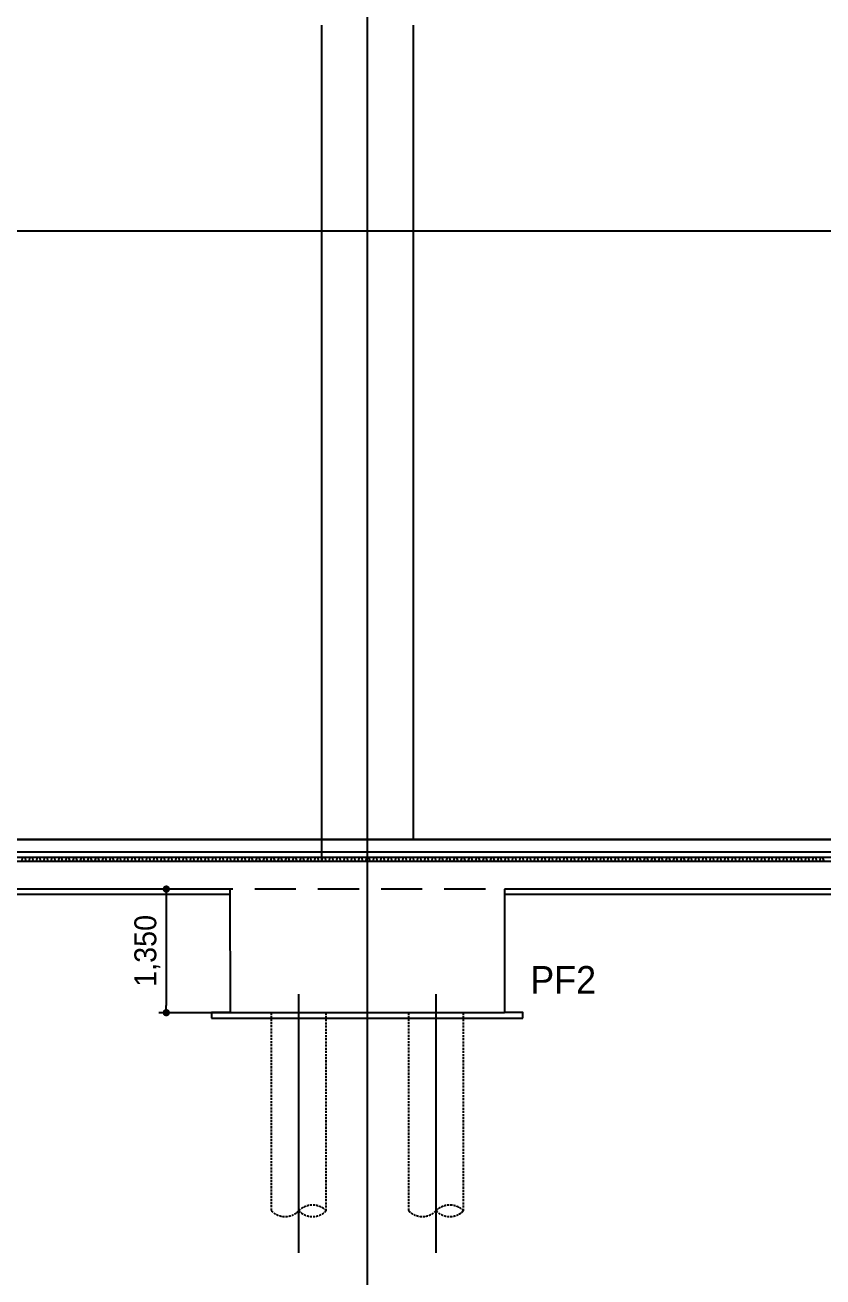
# Model space of a CAD drawing. Header units: millimetres. Extents: x 4754612 to 5801174, y 2368242 to 2777223.
# Drawn here: x 5000975 to 5009695, y 2416466 to 2430143 of the extents above; entities that cross this region are included whole.
import ezdxf
from ezdxf.enums import TextEntityAlignment as Align

# ---------------------------------------------------------------- set-up
doc = ezdxf.new("R2010")
doc.units = ezdxf.units.MM
doc.header["$LTSCALE"] = 1000
for name, pattern in [('ACAD_ISO12W100', [21, 12, -3, 0, -3, 0, -3]), ('CEN', [6.2, 6, -0.1, 0, -0.1]), ('HID', [0.345, 0.225, -0.12])]:
    doc.linetypes.add(name, pattern=pattern)
doc.layers.get('DEFPOINTS').update_dxf_attribs({"color": 151})
for name, color, linetype in [('A-ELE-8', 8, 'Continuous'), ('A-ETC-3', 8, 'Continuous'), ('A-HAT-251', 251, 'Continuous'), ('A-중심선', 10, 'CEN'), ('CON', 2, 'Continuous'), ('ELE-06', 6, 'Continuous'), ('ELE-2', 4, 'Continuous'), ('ELE06', 6, 'Continuous'), ('KZ_횡단_암선2', 8, 'ACAD_ISO12W100')]:
    doc.layers.add(name, color=color, linetype=linetype)
doc.layers.add('■', color=144, linetype='Continuous', plot=False)
doc.styles.add('AUDIT_D_190715091641-0', font='')
doc.styles.add('돋움', font='')
doc.styles.get('AUDIT_D_190715091641-0').set_extended_font_data('Dotum')
doc.styles.get('돋움').set_extended_font_data('Dotum')
doc.dimstyles.new('scale600', dxfattribs={"dimscale": 600, "dimtxt": 2, "dimasz": 1, "dimexe": 1, "dimexo": 2.5, "dimgap": 0.8, "dimtad": 1, "dimdec": 0, "dimzin": 0, "dimdsep": 46, "dimlunit": 6, "dimtxsty": 'AUDIT_D_190715091641-0', "dimblk": 'DOT', "dimcen": 0, "dimdle": 1, "dimclrd": 256, "dimclre": 256, "dimclrt": 3, "dimadec": 0, "dimazin": 0, "dimtfac": 1, "dimtdec": 0, "dimtix": 1, "dimtmove": 2, "dimatfit": 3, "dimldrblk": 'DOT', "dimfxl": 0, "dimtolj": 1, "dimtzin": 0, "dimarcsym": 0})

# ---------------------------------------------------------------- blocks, each defined once
blk = doc.blocks.new('*U32')
at = {"layer": 'A-HAT-251'}
for points in [[(71115, 0), (71087, 0), (71075, 45), (71047, 45), (71035, 0)], [(71195, 0), (71167, 0), (71155, 45), (71127, 45), (71115, 0)], [(71275, 0), (71247, 0), (71235, 45), (71207, 45), (71195, 0)], [(71355, 0), (71327, 0), (71315, 45), (71287, 45), (71275, 0)], [(71435, 0), (71407, 0), (71395, 45), (71367, 45), (71355, 0)], [(71515, 0), (71487, 0), (71475, 45), (71447, 45), (71435, 0)], [(71595, 0), (71567, 0), (71555, 45), (71527, 45), (71515, 0)], [(71675, 0), (71647, 0), (71635, 45), (71607, 45), (71595, 0)], [(71755, 0), (71727, 0), (71715, 45), (71687, 45), (71675, 0)], [(71835, 0), (71807, 0), (71795, 45), (71767, 45), (71755, 0)], [(71915, 0), (71887, 0), (71875, 45), (71847, 45), (71835, 0)], [(71995, 0), (71967, 0), (71955, 45), (71927, 45), (71915, 0)], [(72075, 0), (72047, 0), (72035, 45), (72007, 45), (71995, 0)], [(72155, 0), (72127, 0), (72115, 45), (72087, 45), (72075, 0)], [(72235, 0), (72207, 0), (72195, 45), (72167, 45), (72155, 0)], [(72315, 0), (72287, 0), (72275, 45), (72247, 45), (72235, 0)], [(72395, 0), (72367, 0), (72355, 45), (72327, 45), (72315, 0)], [(72475, 0), (72447, 0), (72435, 45), (72407, 45), (72395, 0)], [(72555, 0), (72527, 0), (72515, 45), (72487, 45), (72475, 0)], [(72635, 0), (72607, 0), (72595, 45), (72567, 45), (72555, 0)], [(72715, 0), (72687, 0), (72675, 45), (72647, 45), (72635, 0)], [(72795, 0), (72767, 0), (72755, 45), (72727, 45), (72715, 0)], [(72875, 0), (72847, 0), (72835, 45), (72807, 45), (72795, 0)], [(72955, 0), (72927, 0), (72915, 45), (72887, 45), (72875, 0)], [(73035, 0), (73007, 0), (72995, 45), (72967, 45), (72955, 0)], [(73115, 0), (73087, 0), (73075, 45), (73047, 45), (73035, 0)], [(73195, 0), (73167, 0), (73155, 45), (73127, 45), (73115, 0)], [(73275, 0), (73247, 0), (73235, 45), (73207, 45), (73195, 0)], [(73355, 0), (73327, 0), (73315, 45), (73287, 45), (73275, 0)], [(73435, 0), (73407, 0), (73395, 45), (73367, 45), (73355, 0)], [(73515, 0), (73487, 0), (73475, 45), (73447, 45), (73435, 0)], [(73595, 0), (73567, 0), (73555, 45), (73527, 45), (73515, 0)], [(73675, 0), (73647, 0), (73635, 45), (73607, 45), (73595, 0)], [(73755, 0), (73727, 0), (73715, 45), (73687, 45), (73675, 0)], [(73835, 0), (73807, 0), (73795, 45), (73767, 45), (73755, 0)], [(73915, 0), (73887, 0), (73875, 45), (73847, 45), (73835, 0)], [(73995, 0), (73967, 0), (73955, 45), (73927, 45), (73915, 0)], [(74075, 0), (74047, 0), (74035, 45), (74007, 45), (73995, 0)], [(74155, 0), (74127, 0), (74115, 45), (74087, 45), (74075, 0)], [(74235, 0), (74207, 0), (74195, 45), (74167, 45), (74155, 0)], [(74315, 0), (74287, 0), (74275, 45), (74247, 45), (74235, 0)], [(74395, 0), (74367, 0), (74355, 45), (74327, 45), (74315, 0)], [(74475, 0), (74447, 0), (74435, 45), (74407, 45), (74395, 0)], [(74555, 0), (74527, 0), (74515, 45), (74487, 45), (74475, 0)], [(74635, 0), (74607, 0), (74595, 45), (74567, 45), (74555, 0)], [(74715, 0), (74687, 0), (74675, 45), (74647, 45), (74635, 0)], [(74795, 0), (74767, 0), (74755, 45), (74727, 45), (74715, 0)], [(74875, 0), (74847, 0), (74835, 45), (74807, 45), (74795, 0)], [(74955, 0), (74927, 0), (74915, 45), (74887, 45), (74875, 0)], [(75035, 0), (75007, 0), (74995, 45), (74967, 45), (74955, 0)], [(75115, 0), (75087, 0), (75075, 45), (75047, 45), (75035, 0)], [(75195, 0), (75167, 0), (75155, 45), (75127, 45), (75115, 0)], [(75275, 0), (75247, 0), (75235, 45), (75207, 45), (75195, 0)], [(75355, 0), (75327, 0), (75315, 45), (75287, 45), (75275, 0)], [(75435, 0), (75407, 0), (75395, 45), (75367, 45), (75355, 0)], [(75515, 0), (75487, 0), (75475, 45), (75447, 45), (75435, 0)], [(75595, 0), (75567, 0), (75555, 45), (75527, 45), (75515, 0)], [(75675, 0), (75647, 0), (75635, 45), (75607, 45), (75595, 0)], [(75755, 0), (75727, 0), (75715, 45), (75687, 45), (75675, 0)], [(75835, 0), (75807, 0), (75795, 45), (75767, 45), (75755, 0)], [(75915, 0), (75887, 0), (75875, 45), (75847, 45), (75835, 0)], [(75995, 0), (75967, 0), (75955, 45), (75927, 45), (75915, 0)], [(76075, 0), (76047, 0), (76035, 45), (76007, 45), (75995, 0)], [(76155, 0), (76127, 0), (76115, 45), (76087, 45), (76075, 0)], [(76235, 0), (76207, 0), (76195, 45), (76167, 45), (76155, 0)], [(76315, 0), (76287, 0), (76275, 45), (76247, 45), (76235, 0)], [(76395, 0), (76367, 0), (76355, 45), (76327, 45), (76315, 0)], [(76475, 0), (76447, 0), (76435, 45), (76407, 45), (76395, 0)], [(76555, 0), (76527, 0), (76515, 45), (76487, 45), (76475, 0)], [(76635, 0), (76607, 0), (76595, 45), (76567, 45), (76555, 0)], [(76715, 0), (76687, 0), (76675, 45), (76647, 45), (76635, 0)], [(76795, 0), (76767, 0), (76755, 45), (76727, 45), (76715, 0)], [(76875, 0), (76847, 0), (76835, 45), (76807, 45), (76795, 0)], [(76955, 0), (76927, 0), (76915, 45), (76887, 45), (76875, 0)], [(77035, 0), (77007, 0), (76995, 45), (76967, 45), (76955, 0)], [(77115, 0), (77087, 0), (77075, 45), (77047, 45), (77035, 0)], [(77195, 0), (77167, 0), (77155, 45), (77127, 45), (77115, 0)], [(77275, 0), (77247, 0), (77235, 45), (77207, 45), (77195, 0)], [(77355, 0), (77327, 0), (77315, 45), (77287, 45), (77275, 0)], [(77435, 0), (77407, 0), (77395, 45), (77367, 45), (77355, 0)], [(77515, 0), (77487, 0), (77475, 45), (77447, 45), (77435, 0)], [(77595, 0), (77567, 0), (77555, 45), (77527, 45), (77515, 0)], [(77675, 0), (77647, 0), (77635, 45), (77607, 45), (77595, 0)], [(77755, 0), (77727, 0), (77715, 45), (77687, 45), (77675, 0)], [(77835, 0), (77807, 0), (77795, 45), (77767, 45), (77755, 0)], [(77915, 0), (77887, 0), (77875, 45), (77847, 45), (77835, 0)], [(77995, 0), (77967, 0), (77955, 45), (77927, 45), (77915, 0)], [(78075, 0), (78047, 0), (78035, 45), (78007, 45), (77995, 0)], [(78155, 0), (78127, 0), (78115, 45), (78087, 45), (78075, 0)], [(78235, 0), (78207, 0), (78195, 45), (78167, 45), (78155, 0)], [(78315, 0), (78287, 0), (78275, 45), (78247, 45), (78235, 0)], [(78395, 0), (78367, 0), (78355, 45), (78327, 45), (78315, 0)], [(78475, 0), (78447, 0), (78435, 45), (78407, 45), (78395, 0)], [(78555, 0), (78527, 0), (78515, 45), (78487, 45), (78475, 0)], [(78635, 0), (78607, 0), (78595, 45), (78567, 45), (78555, 0)], [(78715, 0), (78687, 0), (78675, 45), (78647, 45), (78635, 0)], [(78795, 0), (78767, 0), (78755, 45), (78727, 45), (78715, 0)], [(78875, 0), (78847, 0), (78835, 45), (78807, 45), (78795, 0)], [(78955, 0), (78927, 0), (78915, 45), (78887, 45), (78875, 0)], [(79035, 0), (79007, 0), (78995, 45), (78967, 45), (78955, 0)], [(79115, 0), (79087, 0), (79075, 45), (79047, 45), (79035, 0)], [(79195, 0), (79167, 0), (79155, 45), (79127, 45), (79115, 0)], [(79275, 0), (79247, 0), (79235, 45), (79207, 45), (79195, 0)], [(79355, 0), (79327, 0), (79315, 45), (79287, 45), (79275, 0)], [(79435, 0), (79407, 0), (79395, 45), (79367, 45), (79355, 0)], [(79515, 0), (79487, 0), (79475, 45), (79447, 45), (79435, 0)], [(79595, 0), (79567, 0), (79555, 45), (79527, 45), (79515, 0)], [(79675, 0), (79647, 0), (79635, 45), (79607, 45), (79595, 0)], [(79755, 0), (79727, 0), (79715, 45), (79687, 45), (79675, 0)], [(79835, 0), (79807, 0), (79795, 45), (79767, 45), (79755, 0)]]:
    blk.add_lwpolyline(points, dxfattribs=at)
blk = doc.blocks.new('_Dot')
at = {"color": 0, "linetype": 'ByBlock', "lineweight": -2}
blk.add_line((-0.5, 0), (-1, 0), dxfattribs=at)
at = {"color": 0, "linetype": 'ByBlock', "const_width": 0.5}
blk.add_lwpolyline([(-0.25, 0, 1), (0.25, 0, 1)], format="xyb", close=True, dxfattribs=at)
blk = doc.blocks.new('*D117')
at = {"layer": 'DEFPOINTS', "color": 0, "ltscale": 5, "transparency": 16777216}
for p in [(5003214, 2420703), (5002519, 2419353), (5003720, 2419353)]:
    blk.add_point(p, dxfattribs=at)
at = {"layer": '■', "lineweight": -2, "ltscale": 5, "transparency": 16777216}
for p, q in [((5003014, 2420703), (5002439, 2420703)), ((5002519, 2420623), (5002519, 2419433)), ((5003520, 2419353), (5002439, 2419353))]:
    blk.add_line(p, q, dxfattribs=at)
at = {"layer": '■', "lineweight": -2, "ltscale": 5, "transparency": 16777216, "xscale": 80, "yscale": 80, "zscale": 80}
for p, rotation in [((5002519, 2420703), 90), ((5002519, 2419353), 270)]:
    blk.add_blockref('_Dot', p, dxfattribs=dict(at, rotation=rotation))
at = {"layer": '■', "color": 3, "ltscale": 5, "transparency": 16777216, "insert": (5002312, 2420028), "char_height": 240, "attachment_point": 5, "rotation": 90, "style": 'AUDIT_D_190715091641-0'}
blk.add_mtext('\\A1;1,350', dxfattribs=at)
blk = doc.blocks.new('A$C2FA30BED')
at = {"layer": 'A-ETC-3', "linetype": 'HID', "ltscale": 0.1}
blk.add_lwpolyline([(0, 0), (0, -2165, 0.415484), (300, -2165, -0.414601), (600, -2165, -0.415899), (300, -2165)], format="xyb", dxfattribs=at)
blk.add_lwpolyline([(600, -2165), (600, 0)], dxfattribs=at)
at = {"layer": 'A-중심선', "ltscale": 5}
blk.add_line((300, -2626), (300, 200), dxfattribs=at)

msp = doc.modelspace()

# ---------------------------------------------------------------- linework, layer by layer
at = {"layer": 'A-ELE-8'}
for p, q in [((5004215.782, 2430143.44), (5004215.782, 2421010.192)), ((5005215.782, 2430143.44), (5005215.782, 2421243.44))]:
    msp.add_line(p, q, dxfattribs=at)
at = {"layer": 'A-중심선', "ltscale": 5}
for p, q in [((5004715.782, 2403989.231), (5004715.782, 2488921.61)), ((4863973.343, 2427893.44), (5174125.782, 2427893.44)), ((4863973.343, 2421243.44), (5174125.782, 2421243.44))]:
    msp.add_line(p, q, dxfattribs=at)
at = {"layer": 'CON'}
for p, q in [((5059815.785, 2421003.44), (4906315.782, 2421003.44)), ((5003214.111, 2420703.44), (4995216.426, 2420703.44)), ((5003214.141, 2420703.44), (5003216.821, 2419353.44)), ((5014215.98, 2420703.44), (5006213.716, 2420703.44)), ((5006213.746, 2420703.44), (5006216.426, 2419353.44)), ((5003216.821, 2419353.44), (5006216.426, 2419353.44))]:
    msp.add_line(p, q, dxfattribs=at)
at = {"layer": 'ELE-06'}
for p, q in [((5003214.111, 2420643.44), (4995216.426, 2420643.44)), ((5014215.98, 2420643.44), (5006213.716, 2420643.44)), ((5003014.111, 2419293.44), (5006413.716, 2419293.44))]:
    msp.add_line(p, q, dxfattribs=at)
for points in [[(5003214.111, 2419353.44), (5003014.111, 2419353.44), (5003014.111, 2419293.44)], [(5006413.716, 2419293.44), (5006413.716, 2419353.44), (5006213.716, 2419353.44)]]:
    msp.add_lwpolyline(points, dxfattribs=at)
at = {"layer": 'ELE-2'}
for p, q in [((5059815.785, 2421243.44), (4906315.782, 2421243.44)), ((5059815.785, 2421108.44), (4906315.782, 2421108.44)), ((5059815.785, 2421048.44), (4906315.782, 2421048.44))]:
    msp.add_line(p, q, dxfattribs=at)
at = {"layer": 'KZ_횡단_암선2', "linetype": 'HID', "ltscale": 2}
msp.add_line((5063965.782, 2420703.44), (4924816.624, 2420703.44), dxfattribs=at)

# ---------------------------------------------------------------- block references
at = {"layer": 'CON'}
for p in [(5003666.624, 2419353.44), (5005166.624, 2419353.44)]:
    msp.add_blockref('A$C2FA30BED', p, dxfattribs=at)
at = {"layer": 'ELE06', "color": 6, "xscale": 1.000013798092659, "yscale": 1.000013798092659, "zscale": 1.000013798092659}
msp.add_blockref('*U32', (4929899.325, 2421003.44), dxfattribs=at)

# ---------------------------------------------------------------- texts
at = {"layer": 'DEFPOINTS', "style": '돋움'}
msp.add_text('PF2', height=300, dxfattribs=at).set_placement((5006855.887, 2419712.396), align=Align.MIDDLE_CENTER)

# ---------------------------------------------------------------- dimensions: what is measured, and where the dimension line sits
at = {"layer": '■', "ltscale": 5}
dim = msp.add_linear_dim(base=(5002519.33, 2419353.44), p1=(5003214.111, 2420703.44), p2=(5003720.294, 2419353.44), angle=270, dimstyle='scale600', override={"dimscale": 80, "dimtxt": 3}, dxfattribs=at)
dim.commit()
dim.dimension.update_dxf_attribs({"geometry": '*D117', "text_midpoint": (5002312.047, 2420028.44)})

doc.saveas('drawing.dxf')
